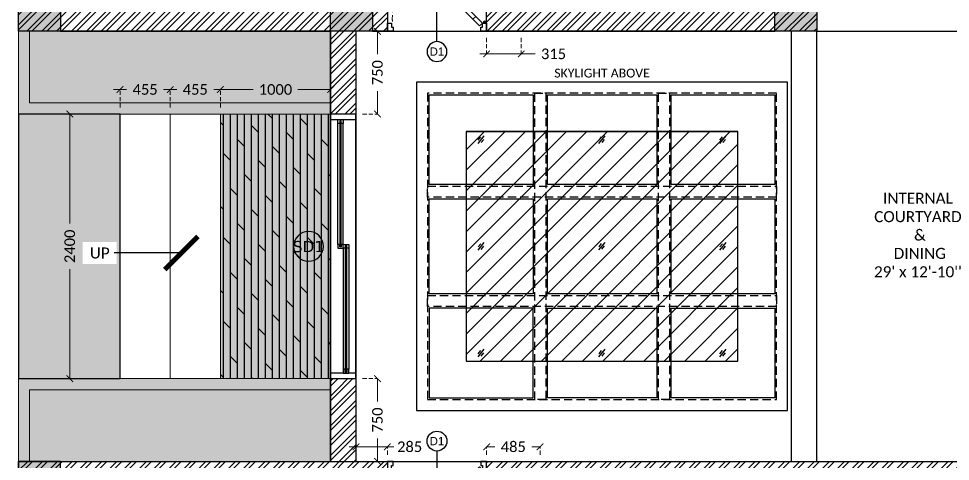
# Model space of a CAD drawing. Header units: millimetres. Extents: x -15000 to 115650, y -17045 to 28620.
# Drawn here: x 87100 to 95552, y 4745 to 8760 of the extents above; entities that cross this region are included whole.
import ezdxf
from ezdxf.enums import TextEntityAlignment as Align

# ---------------------------------------------------------------- set-up
doc = ezdxf.new("R2010")
doc.units = ezdxf.units.MM
doc.header["$LTSCALE"] = 150
doc.linetypes.add('3BHK-W(SB)$0$HIDDEN', pattern=[0.375, 0.25, -0.125])
doc.linetypes.add('DASHED', pattern=[0.75, 0.5, -0.25])
for name, color, linetype in [('ad-Arrow', 32, 'Continuous'), ('ad-Column', 3, 'Continuous'), ('ad-Column Hatch', 125, 'Continuous'), ('ad-Comments', 2, 'Continuous'), ('ad-Door', 11, 'Continuous'), ('ad-Elevation 10', 8, 'Continuous'), ('ad-Furniture', 8, 'Continuous'), ('ad-Text main', 7, 'Continuous'), ('ad-Text Main_Door&window Label', 7, 'Continuous'), ('ad-Wall', 240, 'Continuous'), ('ad-Wall hatch', 8, 'Continuous'), ('BEAMS', 2, 'Continuous'), ('hatch', 8, 'Continuous')]:
    doc.layers.add(name, color=color, linetype=linetype)
doc.layers.add('ad-Dimension', color=5, linetype='Continuous', lineweight=0, true_color=0x0000ff)
doc.layers.add('ad-Glass Sectionline', color=140, linetype='Continuous', true_color=0x00bfff)
doc.layers.add('ad-Verandah', color=7, linetype='Continuous', true_color=0xa57c52)
doc.layers.get('ad-Furniture').off()
doc.styles.add('6 U T S R N_Corridor-Basement$0$Standard', font='arial.ttf')
doc.styles.add('6 U T S R N_Typical Floor Plan$0$3BHK-E(NB)$0$grid_text', font='verdana.ttf', dxfattribs={"width": 0.9})
doc.styles.add('New Text Style', font='arial.ttf', dxfattribs={"height": 100})
doc.styles.get("Standard").update_dxf_attribs({"font": 'calibril.ttf'})
doc.dimstyles.new('A-100-DIM-INT (MM-FT)', dxfattribs={"dimscale": 50, "dimtxt": 2.4, "dimasz": 1, "dimexe": 5, "dimexo": 100, "dimgap": 1, "dimtad": 0, "dimdec": 0, "dimdsep": 46, "dimtxsty": 'Standard', "dimblk": 'ARCHTICK', "dimcen": 0.025, "dimse1": 1, "dimse2": 1, "dimclrd": 256, "dimclre": 256, "dimclrt": 256, "dimazin": 2, "dimtfac": 1, "dimtdec": 0, "dimtix": 1, "dimtmove": 2, "dimatfit": 3, "dimldrblk": 'ARCHTICK', "dimfxl": 1, "dimtolj": 1, "dimtzin": 0, "dimarcsym": 0})
doc.dimstyles.new('A-75-DIM-INT (Framing)', dxfattribs={"dimscale": 100, "dimtxt": 0.8, "dimasz": 0.5, "dimexe": 0, "dimexo": 0.5, "dimgap": 0.5, "dimtad": 0, "dimdec": 0, "dimdsep": 46, "dimtxsty": 'Standard', "dimblk": 'ARCHTICK', "dimcen": 0.025, "dimclrd": 256, "dimclre": 256, "dimclrt": 256, "dimazin": 2, "dimtfac": 1, "dimtdec": 0, "dimtmove": 1, "dimatfit": 0, "dimldrblk": 'ARCHTICK', "dimfxl": 1, "dimtfill": 1, "dimtolj": 1, "dimtzin": 0, "dimarcsym": 0})

# ---------------------------------------------------------------- blocks, each defined once
blk = doc.blocks.new('_ArchTick')
at = {"color": 0, "linetype": 'ByBlock', "const_width": 0.15}
blk.add_lwpolyline([(-0.5, -0.5), (0.5, 0.5)], dxfattribs=at)
blk = doc.blocks.new('*D20')
at = {"layer": 'ad-Dimension', "linetype": '3BHK-W(SB)$0$HIDDEN', "lineweight": -2}
for p, q in [((3120, -4975), (3255.1, -4975)), ((3120, -5725), (3255.1, -5725))]:
    blk.add_line(p, q, dxfattribs=at)
at = {"layer": 'ad-Dimension', "lineweight": -2}
for p, q in [((3255.1, -4975), (3255.1, -5181.9)), ((3255.1, -5725), (3255.1, -5518.1))]:
    blk.add_line(p, q, dxfattribs=at)
at = {"layer": 'Defpoints', "color": 0}
for p in [(3060, -4975), (3060, -5725), (3255.1, -5725)]:
    blk.add_point(p, dxfattribs=at)
at = {"layer": 'ad-Dimension', "lineweight": -2, "xscale": 60, "yscale": 60, "zscale": 60}
for p, rotation in [((3255.1, -4975), 90), ((3255.1, -5725), 270)]:
    blk.add_blockref('_ArchTick', p, dxfattribs=dict(at, rotation=rotation))
at = {"layer": 'ad-Dimension', "insert": (3255.1, -5350), "char_height": 96, "attachment_point": 5, "rotation": 90, "bg_fill": 3, "box_fill_scale": 1.1, "bg_fill_color": 257, "bg_fill_transparency": 0}
blk.add_mtext('\\A1;750', dxfattribs=at)
blk = doc.blocks.new('*D21')
at = {"layer": 'ad-Dimension', "linetype": '3BHK-W(SB)$0$HIDDEN', "lineweight": -2}
for p, q in [((3120, -8125), (3255.1, -8125)), ((3120, -8875), (3255.1, -8875))]:
    blk.add_line(p, q, dxfattribs=at)
at = {"layer": 'ad-Dimension', "lineweight": -2}
for p, q in [((3255.1, -8125), (3255.1, -8331.9)), ((3255.1, -8875), (3255.1, -8668.1))]:
    blk.add_line(p, q, dxfattribs=at)
at = {"layer": 'Defpoints', "color": 0}
for p in [(3060, -8125), (3060, -8875), (3255.1, -8875)]:
    blk.add_point(p, dxfattribs=at)
at = {"layer": 'ad-Dimension', "lineweight": -2, "xscale": 60, "yscale": 60, "zscale": 60}
for p, rotation in [((3255.1, -8125), 90), ((3255.1, -8875), 270)]:
    blk.add_blockref('_ArchTick', p, dxfattribs=dict(at, rotation=rotation))
at = {"layer": 'ad-Dimension', "insert": (3255.1, -8500), "char_height": 96, "attachment_point": 5, "rotation": 90, "bg_fill": 3, "box_fill_scale": 1.1, "bg_fill_color": 257, "bg_fill_transparency": 0}
blk.add_mtext('\\A1;750', dxfattribs=at)
blk = doc.blocks.new('*D50')
at = {"layer": 'ad-Dimension', "linetype": '3BHK-W(SB)$0$HIDDEN', "lineweight": -2}
for p, q in [((4245, -8815), (4245, -8743.1)), ((4730, -8815), (4730, -8743.1))]:
    blk.add_line(p, q, dxfattribs=at)
at = {"layer": 'ad-Dimension', "lineweight": -2}
for p, q in [((4245, -8743.1), (4319.5, -8743.1)), ((4730, -8743.1), (4655.5, -8743.1))]:
    blk.add_line(p, q, dxfattribs=at)
at = {"layer": 'Defpoints', "color": 0}
for p in [(4730, -8743.1), (4245, -8875), (4730, -8875)]:
    blk.add_point(p, dxfattribs=at)
at = {"layer": 'ad-Dimension', "lineweight": -2, "xscale": 60, "yscale": 60, "zscale": 60, "rotation": 180}
blk.add_blockref('_ArchTick', (4245, -8743.1), dxfattribs=at)
at = {"layer": 'ad-Dimension', "lineweight": -2, "xscale": 60, "yscale": 60, "zscale": 60}
blk.add_blockref('_ArchTick', (4730, -8743.1), dxfattribs=at)
at = {"layer": 'ad-Dimension', "insert": (4487.5, -8743.1), "char_height": 96, "attachment_point": 5, "bg_fill": 3, "box_fill_scale": 1.1, "bg_fill_color": 257, "bg_fill_transparency": 0}
blk.add_mtext('\\A1;485', dxfattribs=at)
blk = doc.blocks.new('*D54')
at = {"layer": 'ad-Dimension', "lineweight": -2}
for p, q in [((3060, -8743.1), (3000, -8743.1)), ((3060, -8743.1), (3345, -8743.1)), ((3345, -8743.1), (3405, -8743.1))]:
    blk.add_line(p, q, dxfattribs=at)
at = {"layer": 'ad-Dimension', "linetype": '3BHK-W(SB)$0$HIDDEN', "lineweight": -2}
for p, q in [((3060, -8815), (3060, -8743.1)), ((3345, -8815), (3345, -8743.1))]:
    blk.add_line(p, q, dxfattribs=at)
at = {"layer": 'Defpoints', "color": 0}
for p in [(3345, -8743.1), (3060, -8875), (3345, -8875)]:
    blk.add_point(p, dxfattribs=at)
at = {"layer": 'ad-Dimension', "lineweight": -2, "xscale": 60, "yscale": 60, "zscale": 60}
blk.add_blockref('_ArchTick', (3060, -8743.1), dxfattribs=at)
at = {"layer": 'ad-Dimension', "lineweight": -2, "xscale": 60, "yscale": 60, "zscale": 60, "rotation": 180}
blk.add_blockref('_ArchTick', (3345, -8743.1), dxfattribs=at)
at = {"layer": 'ad-Dimension', "insert": (3547.1, -8743.1), "char_height": 96, "attachment_point": 5, "bg_fill": 3, "box_fill_scale": 1.1, "bg_fill_color": 257, "bg_fill_transparency": 0}
blk.add_mtext('\\A1;285', dxfattribs=at)
blk = doc.blocks.new('*D73')
at = {"layer": 'ad-Dimension', "linetype": '3BHK-W(SB)$0$HIDDEN', "lineweight": -2}
for p, q in [((1830, -5665), (1830, -5502.7)), ((2830, -5665), (2830, -5502.7))]:
    blk.add_line(p, q, dxfattribs=at)
at = {"layer": 'ad-Dimension', "lineweight": -2}
for p, q in [((1830, -5502.7), (2126.6, -5502.7)), ((2830, -5502.7), (2533.4, -5502.7))]:
    blk.add_line(p, q, dxfattribs=at)
at = {"layer": 'Defpoints', "color": 0}
for p in [(2830, -5502.7), (1830, -5725), (2830, -5725)]:
    blk.add_point(p, dxfattribs=at)
at = {"layer": 'ad-Dimension', "lineweight": -2, "xscale": 60, "yscale": 60, "zscale": 60, "rotation": 180}
blk.add_blockref('_ArchTick', (1830, -5502.7), dxfattribs=at)
at = {"layer": 'ad-Dimension', "lineweight": -2, "xscale": 60, "yscale": 60, "zscale": 60}
blk.add_blockref('_ArchTick', (2830, -5502.7), dxfattribs=at)
at = {"layer": 'ad-Dimension', "insert": (2330, -5502.7), "char_height": 96, "attachment_point": 5, "bg_fill": 3, "box_fill_scale": 1.1, "bg_fill_color": 257, "bg_fill_transparency": 0}
blk.add_mtext('\\A1;1000', dxfattribs=at)
blk = doc.blocks.new('*D74')
at = {"layer": 'ad-Dimension', "lineweight": -2}
for p, q in [((1375, -5502.7), (1315, -5502.7)), ((1375, -5502.7), (1434.5, -5502.7)), ((1830, -5502.7), (1770.5, -5502.7)), ((1830, -5502.7), (1890, -5502.7))]:
    blk.add_line(p, q, dxfattribs=at)
at = {"layer": 'ad-Dimension', "linetype": '3BHK-W(SB)$0$HIDDEN', "lineweight": -2}
for p, q in [((1375, -5665), (1375, -5502.7)), ((1830, -5665), (1830, -5502.7))]:
    blk.add_line(p, q, dxfattribs=at)
at = {"layer": 'Defpoints', "color": 0}
for p in [(1830, -5502.7), (1375, -5725), (1830, -5725)]:
    blk.add_point(p, dxfattribs=at)
at = {"layer": 'ad-Dimension', "lineweight": -2, "xscale": 60, "yscale": 60, "zscale": 60}
blk.add_blockref('_ArchTick', (1375, -5502.7), dxfattribs=at)
at = {"layer": 'ad-Dimension', "lineweight": -2, "xscale": 60, "yscale": 60, "zscale": 60, "rotation": 180}
blk.add_blockref('_ArchTick', (1830, -5502.7), dxfattribs=at)
at = {"layer": 'ad-Dimension', "insert": (1602.5, -5502.7), "char_height": 96, "attachment_point": 5, "bg_fill": 3, "box_fill_scale": 1.1, "bg_fill_color": 257, "bg_fill_transparency": 0}
blk.add_mtext('\\A1;455', dxfattribs=at)
blk = doc.blocks.new('*D75')
at = {"layer": 'ad-Dimension', "lineweight": -2}
for p, q in [((920, -5502.7), (860, -5502.7)), ((920, -5502.7), (979.5, -5502.7)), ((1375, -5502.7), (1315.5, -5502.7)), ((1375, -5502.7), (1435, -5502.7))]:
    blk.add_line(p, q, dxfattribs=at)
at = {"layer": 'ad-Dimension', "linetype": '3BHK-W(SB)$0$HIDDEN', "lineweight": -2}
for p, q in [((920, -5665), (920, -5502.7)), ((1375, -5665), (1375, -5502.7))]:
    blk.add_line(p, q, dxfattribs=at)
at = {"layer": 'Defpoints', "color": 0}
for p in [(1375, -5502.7), (920, -5725), (1375, -5725)]:
    blk.add_point(p, dxfattribs=at)
at = {"layer": 'ad-Dimension', "lineweight": -2, "xscale": 60, "yscale": 60, "zscale": 60}
blk.add_blockref('_ArchTick', (920, -5502.7), dxfattribs=at)
at = {"layer": 'ad-Dimension', "lineweight": -2, "xscale": 60, "yscale": 60, "zscale": 60, "rotation": 180}
blk.add_blockref('_ArchTick', (1375, -5502.7), dxfattribs=at)
at = {"layer": 'ad-Dimension', "insert": (1147.5, -5502.7), "char_height": 96, "attachment_point": 5, "bg_fill": 3, "box_fill_scale": 1.1, "bg_fill_color": 257, "bg_fill_transparency": 0}
blk.add_mtext('\\A1;455', dxfattribs=at)
blk = doc.blocks.new('*D76')
at = {"layer": 'ad-Dimension', "linetype": '3BHK-W(SB)$0$HIDDEN', "lineweight": -2}
for p, q in [((860, -5725), (464.1, -5725)), ((860, -8125), (464.1, -8125))]:
    blk.add_line(p, q, dxfattribs=at)
at = {"layer": 'ad-Dimension', "lineweight": -2}
for p, q in [((464.1, -5725), (464.1, -6719.3)), ((464.1, -8125), (464.1, -7130.7))]:
    blk.add_line(p, q, dxfattribs=at)
at = {"layer": 'Defpoints', "color": 0}
for p in [(920, -5725), (464.1, -8125), (920, -8125)]:
    blk.add_point(p, dxfattribs=at)
at = {"layer": 'ad-Dimension', "lineweight": -2, "xscale": 60, "yscale": 60, "zscale": 60}
for p, rotation in [((464.1, -5725), 90), ((464.1, -8125), 270)]:
    blk.add_blockref('_ArchTick', p, dxfattribs=dict(at, rotation=rotation))
at = {"layer": 'ad-Dimension', "insert": (464.1, -6925), "char_height": 96, "attachment_point": 5, "rotation": 90, "bg_fill": 3, "box_fill_scale": 1.1, "bg_fill_color": 257, "bg_fill_transparency": 0}
blk.add_mtext('\\A1;2400', dxfattribs=at)
blk = doc.blocks.new('*D80')
at = {"layer": 'ad-Dimension', "linetype": '3BHK-W(SB)$0$HIDDEN', "lineweight": -2}
for p, q in [((4245, -5035), (4245, -5179.9)), ((4560, -5035), (4560, -5179.9))]:
    blk.add_line(p, q, dxfattribs=at)
at = {"layer": 'ad-Dimension', "lineweight": -2}
for p, q in [((4245, -5179.9), (4185, -5179.9)), ((4245, -5179.9), (4560, -5179.9)), ((4560, -5179.9), (4686.6, -5179.9)), ((4560, -5179.9), (4620, -5179.9))]:
    blk.add_line(p, q, dxfattribs=at)
at = {"layer": 'Defpoints', "color": 0}
for p in [(4245, -4975), (4560, -4975), (4560, -5179.9)]:
    blk.add_point(p, dxfattribs=at)
at = {"layer": 'ad-Dimension', "lineweight": -2, "xscale": 60, "yscale": 60, "zscale": 60}
blk.add_blockref('_ArchTick', (4245, -5179.9), dxfattribs=at)
at = {"layer": 'ad-Dimension', "lineweight": -2, "xscale": 60, "yscale": 60, "zscale": 60, "rotation": 180}
blk.add_blockref('_ArchTick', (4560, -5179.9), dxfattribs=at)
at = {"layer": 'ad-Dimension', "insert": (4852.4, -5179.9), "char_height": 96, "attachment_point": 5, "bg_fill": 3, "box_fill_scale": 1.1, "bg_fill_color": 257, "bg_fill_transparency": 0}
blk.add_mtext('\\A1;315', dxfattribs=at)
blk = doc.blocks.new('zw$6251')
at = {"layer": 'hatch', "ltscale": 25}
h = blk.add_hatch(dxfattribs=at)
h.set_pattern_fill('ANSI31', color=256, scale=1050)
h.set_pattern_definition([(45, (-2995590.57, -63299.22), (-92.807765, 92.807765), [])])
h.paths.add_polyline_path([(4060, -7965.3), (6525, -7965.3), (6525, -5885.3), (4060, -5885.3)])
at = {"layer": 'ad-Comments'}
blk.add_lwpolyline([(4060, -7965.3), (6525, -7965.3), (6525, -5885.3), (4060, -5885.3)], close=True, dxfattribs=at)
at = {"layer": 'BEAMS', "ltscale": 25}
for p, q in [((2830, -4745.3), (380.3, -4745.3)), ((6859.7, -4745.3), (3210.3, -4745.3)), ((7240, -4745), (11889.9, -4745)), ((2830, -4975.3), (380.3, -4975.3)), ((2830, -4975.3), (2830, -8875)), ((3060, -4975.3), (3060, -8875)), ((6859.7, -4975.3), (3210.3, -4975.3)), ((7010, -8875), (7010, -4975.3)), ((7240, -4975), (11889.9, -4975)), ((7240, -8875), (7240, -4975.3)), ((380.3, -8875), (4729.7, -8875)), ((5110, -8875), (8309.9, -8875)), ((380.3, -9105), (4729.7, -9105)), ((5110, -9105), (8309.9, -9105))]:
    blk.add_line(p, q, dxfattribs=at)
blk = doc.blocks.new('zw$3E22')
at = {"transparency": 33554559}
h = blk.add_hatch(color=43, dxfattribs=at)
h.dxf.hatch_style = 1
h.paths.add_polyline_path([(-2830, -750), (0, -750), (0, -650), (-2730, -650), (-2730, 0), (-2830, 0)])
at = {"layer": 'ad-Wall hatch', "transparency": 33554483}
h = blk.add_hatch(color=74, dxfattribs=at)
h.dxf.hatch_style = 1
h.paths.add_polyline_path([(-2730, 0), (0, 0), (0, -650), (-2730, -650)])
at = {"layer": 'ad-Verandah', "lineweight": 9}
for points in [[(-2830, -750), (0, -750), (0, -650), (-2730, -650), (-2730, 0), (-2830, 0)], [(-2730, 0), (0, 0), (0, -650), (-2730, -650)]]:
    blk.add_lwpolyline(points, close=True, dxfattribs=at)
blk = doc.blocks.new('zw$EEF9')
at = {"layer": 'ad-Glass Sectionline'}
for points in [[(-28.2, -34.6), (28.2, 34.6)], [(-26.8, -5.8), (-3.4, 23.4)], [(-0.3, -27.4), (23.6, 1.4)]]:
    blk.add_lwpolyline(points, dxfattribs=at)
blk = doc.blocks.new('$ZCDB_AUDIT_GENERATED_1E8537')
at = {"layer": 'ad-Elevation 10'}
blk.add_lwpolyline([(0, -2980), (3365, -2980), (3365, 0), (0, 0)], close=True, dxfattribs=at)
at = {"layer": 'ad-Elevation 10', "linetype": 'DASHED'}
for points in [[(100, -2880), (3265, -2880), (3265, -100), (100, -100)], [(1071.7, -100), (1171.7, -100), (1171.7, -2880), (1071.7, -2880)], [(2193.3, -100), (2293.3, -100), (2293.3, -2880), (2193.3, -2880)], [(100, -943.3), (3265, -943.3), (3265, -1043.3), (100, -1043.3)], [(100, -1936.7), (3265, -1936.7), (3265, -2036.7), (100, -2036.7)]]:
    blk.add_lwpolyline(points, close=True, dxfattribs=at)
at = {"layer": 'ad-Glass Sectionline', "transparency": 33554585}
for points in [[(115, -115), (1056.7, -115), (1056.7, -928.3), (115, -928.3)], [(1186.7, -115), (2178.3, -115), (2178.3, -928.3), (1186.7, -928.3)], [(2308.3, -115), (3250, -115), (3250, -928.3), (2308.3, -928.3)], [(115, -1058.3), (1056.7, -1058.3), (1056.7, -1921.7), (115, -1921.7)], [(1186.7, -1058.3), (2178.3, -1058.3), (2178.3, -1921.7), (1186.7, -1921.7)], [(2308.3, -1058.3), (3250, -1058.3), (3250, -1921.7), (2308.3, -1921.7)], [(1056.7, -2051.7), (115, -2051.7), (115, -2865), (1056.7, -2865)], [(1186.7, -2051.7), (2178.3, -2051.7), (2178.3, -2865), (1186.7, -2865)], [(2308.3, -2051.7), (3250, -2051.7), (3250, -2865), (2308.3, -2865)]]:
    blk.add_lwpolyline(points, close=True, dxfattribs=at)
for p in [(585.8, -521.7), (1682.5, -521.7), (2779.2, -521.7), (585.8, -1490), (1682.4, -1488.3), (2779.2, -1490), (585.8, -2458.3), (1682.5, -2458.3), (2779.2, -2458.3)]:
    blk.add_blockref('zw$EEF9', p)
blk = doc.blocks.new('$ZCDB_AUDIT_GENERATED_1E8529')
at = {"true_color": 0x7f5f3f, "transparency": 33554610}
h = blk.add_hatch(dxfattribs=at)
h.set_pattern_fill('DOTS', color=37, scale=20, angle=360)
h.set_pattern_definition([(360, (-800139.518, 271344.397), (15.875, 31.75), [0, -31.75])])
h.paths.add_polyline_path([(450, -2530), (2915, -2530), (2915, -450), (450, -450)])
at = {"layer": 'ad-Elevation 10'}
blk.add_lwpolyline([(450, -2530), (2915, -2530), (2915, -450), (450, -450)], close=True, dxfattribs=at)
blk.add_blockref('$ZCDB_AUDIT_GENERATED_1E8537', (0, 0))
at = {"layer": 'ad-Text main', "insert": (1682.5, 80.9), "char_height": 80, "width": 1164.819, "attachment_point": 5}
blk.add_mtext('SKYLIGHT ABOVE', dxfattribs=at)
blk = doc.blocks.new('Furn')
at = {"layer": 'ad-Furniture', "rotation": 359.9999999999996}
blk.add_blockref('$ZCDB_AUDIT_GENERATED_1E8529', (-8510, -5435), dxfattribs=at)
blk = doc.blocks.new('*U161')
for p, q in [((-8, -111), (-42, -111)), ((-25, -128), (-25, -94)), ((-811, -761), (-796, -776)), ((-746, -826), (-761, -811))]:
    blk.add_line(p, q)
for points in [[(-1150, -100), (-1150, -50), (-1129, -50), (-1129, -36), (-1129, 0), (-1200, 0), (-1200, -100)], [(-50, -100), (0, -100), (0, 0), (-71, 0), (-71, -36), (-71, -50), (-50, -50)], [(-50, -100), (-131, -181), (-166, -145), (-85, -65)], [(-131, -181), (-747, -797), (-782, -762), (-166, -145)], [(-828, -878), (-747, -797), (-782, -762), (-863, -842)]]:
    blk.add_lwpolyline(points, close=True)
for points in [[(-808, -787), (-836, -760), (-773, -697), (-765, -705), (-822, -774)], [(-773, -823), (-745, -850), (-683, -788), (-690, -780), (-759, -837)]]:
    blk.add_lwpolyline(points)
blk.add_circle((-25, -111), 11.1)
at = {"color": 8, "linetype": 'DASHED', "lineweight": 0}
blk.add_arc((-93, -153), 1047, 178.1881, 271.8119, dxfattribs=at)
at = {"layer": 'ad-Text Main_Door&window Label'}
blk.add_line((-600, 125), (-600, -230), dxfattribs=at)
blk.add_circle((-600, 245), 120, dxfattribs=at)
at = {"layer": 'ad-Text Main_Door&window Label', "style": 'New Text Style'}
blk.add_attdef('D1', text='', height=100, dxfattribs=at).set_placement((-600, 245), align=Align.MIDDLE_CENTER)
blk = doc.blocks.new('$ZCDB_AUDIT_GENERATED_C77D')
blk.add_wipeout([(0, 230), (2400, 230), (2400, 0), (0, 0)]).dxf.layer = 'ad-Elevation 10'
at = {"layer": 'ad-Elevation 10'}
for points in [[(2400, 230), (0, 230)], [(2400, 0), (0, 0)]]:
    blk.add_lwpolyline(points, dxfattribs=at)
for points in [[(50, 0), (50, 230), (0, 230), (0, 0)], [(2350, 0), (2400, 0), (2400, 230), (2350, 230)], [(85, 83), (85, 65), (50, 65), (50, 115), (85, 115), (85, 97), (63, 97), (63, 83)], [(1217.5, 133), (1217.5, 115), (1182.5, 115), (1182.5, 165), (1217.5, 165), (1217.5, 147), (1195.5, 147), (1195.5, 133)], [(1182.5, 83), (1182.5, 65), (1217.5, 65), (1217.5, 115), (1182.5, 115), (1182.5, 97), (1204.5, 97), (1204.5, 83)], [(2315, 133), (2315, 115), (2350, 115), (2350, 165), (2315, 165), (2315, 147), (2337, 147), (2337, 133)]]:
    blk.add_lwpolyline(points, close=True, dxfattribs=at)
at = {"layer": 'ad-Glass Sectionline'}
for points in [[(1200, 95), (65, 95), (65, 85), (1200, 85)], [(1200, 145), (2335, 145), (2335, 135), (1200, 135)]]:
    blk.add_lwpolyline(points, close=True, dxfattribs=at)
for points in [[(1182.5, 115), (85, 115)], [(1217.5, 165), (2315, 165)], [(1217.5, 115), (2315, 115)], [(1182.5, 65), (85, 65)]]:
    blk.add_lwpolyline(points, dxfattribs=at)
blk = doc.blocks.new('*U151')
blk.add_blockref('$ZCDB_AUDIT_GENERATED_C77D', (0, 0))
blk = doc.blocks.new('walls')
at = {"layer": 'ad-Wall hatch', "transparency": 33554610}
h = blk.add_hatch(dxfattribs=at)
h.set_pattern_fill('ANSI32', color=256, scale=10)
h.set_pattern_definition([(45, (-1040635.14, 674820.02), (-67.351921, 67.351921), []), (45, (-1040590.24, 674820.02), (-67.351921, 67.351921), [])])
h.paths.add_polyline_path([(12120, 13620), (12120, 10220), (11890, 10220), (11890, 13390), (7240, 13390), (7240, 8645), (4245, 8645), (4245, 8875), (4330, 8875), (4330, 9475), (4560, 9475), (4560, 8875), (7010, 8875), (7010, 10385), (6360, 10385), (6360, 10615), (7010, 10615), (7010, 13390), (4560, 13390), (4560, 10615), (5560, 10615), (5560, 10385), (4330, 10385), (4330, 13390), (230, 13390), (230, 8875), (3345, 8875), (3345, 8645), (3060, 8645), (3060, 4745), (3345, 4745), (3345, 4515), (230, 4515), (230, 230), (4880, 230), (4880, 3075), (6060, 3075), (6060, 2845), (5110, 2845), (5110, 230), (8310, 230), (8310, 2845), (6860, 2845), (6860, 3075), (8310, 3075), (8310, 4515), (5110, 4515), (5110, 3915), (4880, 3915), (4880, 4515), (4245, 4515), (4245, 4745), (8540, 4745), (8540, 230), (9240, 230), (9240, 0), (0, 0), (0, 4745), (2830, 4745), (2830, 8645), (0, 8645), (0, 13620)])
at = {"layer": 'ad-Door', "ltscale": 5}
ref = blk.add_blockref('*U161', (4245, 8645), dxfattribs=dict(at, xscale=-0.7499999997027537, yscale=0.7499999997027537, zscale=0.7499999997027537, rotation=179.9999999999998))
ref.add_attrib('D1', 'D1', dxfattribs={"layer": 'ad-Text Main_Door&window Label', "height": 75, "rotation": 360, "style": 'New Text Style'}).set_placement((3794.8, 8461.3), align=Align.MIDDLE_CENTER)
at = {"layer": 'ad-Door', "ltscale": 5, "xscale": 0.7499999997027537, "yscale": 0.7499999997027537, "zscale": 0.7499999997027537}
blk.add_blockref('*U161', (4245, 4745), dxfattribs=at).add_auto_attribs({'D1': 'D1'})
at = {"rotation": 270}
blk.add_blockref('*U151', (2830, 7895), dxfattribs=at)
at = {"layer": 'ad-Wall'}
for points in [[(7240, 13390), (7240, 8645), (4245, 8645), (4245, 8875)], [(3345, 8875), (3345, 8645), (3060, 8645), (3060, 4745), (3345, 4745), (3345, 4515)], [(4245, 4515), (4245, 4745), (8540, 4745)], [(9240, 0), (0, 0), (0, 4745), (2830, 4745), (2830, 8645), (0, 8645), (0, 13620), (12120, 13620)]]:
    blk.add_lwpolyline(points, dxfattribs=at)
blk = doc.blocks.new('6 U T S R N_Typical Floor Plan$0$ad_Window Tag')
blk.add_circle((0, 0), 150)
at = {"style": '6 U T S R N_Typical Floor Plan$0$3BHK-E(NB)$0$grid_text', "width": 0.9}
blk.add_attdef('D1', text='', height=125, dxfattribs=at).set_placement((0, 0), align=Align.MIDDLE_CENTER)
blk = doc.blocks.new('Text')
at = {"layer": 'ad-Text Main_Door&window Label'}
ref = blk.add_blockref('6 U T S R N_Typical Floor Plan$0$ad_Window Tag', (2630, 6695), dxfattribs=dict(at, xscale=-0.9, yscale=0.9, zscale=0.9))
ref.add_attrib('D1', 'SD1', dxfattribs={"height": 101.25, "rotation": 1800, "style": '6 U T S R N_Typical Floor Plan$0$3BHK-E(NB)$0$grid_text'}).set_placement((2629, 6692.9), align=Align.MIDDLE_CENTER)
at = {"layer": 'ad-Text main', "insert": (8158.2, 6797.1), "char_height": 100, "width": 968.486, "attachment_point": 5, "bg_fill": 2}
blk.add_mtext("INTERNAL ^JCOURTYARD^J &^J DINING\\P29' x 12'-10''", dxfattribs=at)
blk = doc.blocks.new('zw$6AA0')
at = {"layer": 'ad-Column Hatch', "transparency": 33554687}
h = blk.add_hatch(color=256, dxfattribs=at)
h.dxf.hatch_style = 1
h.paths.add_polyline_path([(0, -230), (380, -230), (380, 0), (0, 0)])
at = {"layer": 'ad-Column'}
blk.add_lwpolyline([(0, -230), (380, -230), (380, 0), (0, 0)], close=True, dxfattribs=at)
blk = doc.blocks.new('1625E_Columns P30')
at = {"layer": 'ad-Column', "xscale": -1}
for p, rotation in [((0, 8645), 179.9999999999998), ((3210, 8875), 359.9999999999997), ((7240, 8875), 359.9999999999997)]:
    blk.add_blockref('zw$6AA0', p, dxfattribs=dict(at, rotation=rotation))
at = {"layer": 'ad-Column', "rotation": 359.9999999999993}
blk.add_blockref('zw$6AA0', (0, 4745), dxfattribs=at)
blk = doc.blocks.new('dim')
at = {"layer": 'ad-Dimension'}
for base, p1, p2, picture, middle in [((3255.1, -5725), (3060, -4975), (3060, -5725), '*D20', (3255.1, -5350)), ((3255.1, -8875), (3060, -8125), (3060, -8875), '*D21', (3255.1, -8500))]:
    dim = blk.add_linear_dim(base=base, p1=p1, p2=p2, angle=90, dimstyle='A-75-DIM-INT (Framing)', override={"dimscale": 120, "dimblk": 'ArchTick', "dimfxl": 10, "dimtfill": 1, "dimtfillclr": 0}, dxfattribs=at)
    dim.commit()
    dim.dimension.update_dxf_attribs({"geometry": picture, "text_midpoint": middle})
dim = blk.add_linear_dim(base=(4560, -5179.9), p1=(4245, -4975), p2=(4560, -4975), dimstyle='A-75-DIM-INT (Framing)', override={"dimscale": 120, "dimblk": 'ArchTick', "dimfxl": 10, "dimtfill": 1, "dimtfillclr": 0}, dxfattribs=at)
dim.commit()
dim.dimension.update_dxf_attribs({"geometry": '*D80', "text_midpoint": (4852.4, -5179.9), "dimtype": 128})
for base, p1, p2, picture, middle in [((2830, -5502.7), (1830, -5725), (2830, -5725), '*D73', (2330, -5502.7)), ((4730, -8743.1), (4245, -8875), (4730, -8875), '*D50', (4487.5, -8743.1))]:
    dim = blk.add_linear_dim(base=base, p1=p1, p2=p2, dimstyle='A-75-DIM-INT (Framing)', override={"dimscale": 120, "dimblk": 'ArchTick', "dimfxl": 10, "dimtfill": 1, "dimtfillclr": 0}, dxfattribs=at)
    dim.commit()
    dim.dimension.update_dxf_attribs({"geometry": picture, "text_midpoint": middle})
for base, p1, p2, picture, middle in [((1830, -5502.7), (1375, -5725), (1830, -5725), '*D74', (1602.5, -5502.7)), ((3345, -8743.1), (3060, -8875), (3345, -8875), '*D54', (3547.1, -8743.1))]:
    dim = blk.add_linear_dim(base=base, p1=p1, p2=p2, dimstyle='A-75-DIM-INT (Framing)', override={"dimscale": 120, "dimblk": 'ArchTick', "dimfxl": 10, "dimtfill": 1, "dimtfillclr": 0}, dxfattribs=at)
    dim.commit()
    dim.dimension.update_dxf_attribs({"geometry": picture, "text_midpoint": middle, "dimtype": 128})
dim = blk.add_linear_dim(base=(1375, -5502.7), p1=(920, -5725), p2=(1375, -5725), dimstyle='A-75-DIM-INT (Framing)', override={"dimscale": 120, "dimblk": 'ArchTick', "dimfxl": 10, "dimtfill": 1, "dimtfillclr": 0}, dxfattribs=at)
dim.commit()
dim.dimension.update_dxf_attribs({"geometry": '*D75', "text_midpoint": (1147.5, -5502.7), "dimtype": 128})
dim = blk.add_linear_dim(base=(464.1, -8125), p1=(920, -5725), p2=(920, -8125), angle=90, dimstyle='A-75-DIM-INT (Framing)', override={"dimscale": 120, "dimblk": 'ArchTick', "dimfxl": 10, "dimtfill": 1, "dimtfillclr": 0}, dxfattribs=at)
dim.commit()
dim.dimension.update_dxf_attribs({"geometry": '*D76', "text_midpoint": (464.1, -6925)})
blk = doc.blocks.new('ldscpe')
at = {"transparency": 33554559}
h = blk.add_hatch(color=256, dxfattribs=at)
h.dxf.hatch_style = 1
h.set_gradient(color1=(153, 204, 0), color2=(63, 127, 0), name='INVSPHERICAL')
h.paths.add_polyline_path([(920, -5725), (0, -5725), (0, -8125), (920, -8125)])
h = blk.add_hatch(dxfattribs=at)
h.set_pattern_fill('GRASS', color=74)
h.set_pattern_definition([(90, (-4e-12, -8275), (-17.96051, 17.96051), [4.7625, -31.15852]), (45, (-4e-12, -8275), (-17.96051, 17.96051), [4.7625, -20.6375]), (135, (-4e-12, -8275), (-17.96051, -17.96051), [4.7625, -20.6375])])
h.paths.add_polyline_path([(920, -5725), (0, -5725), (0, -8125), (920, -8125)])
at = {"layer": 'ad-Verandah', "transparency": 33554559}
h = blk.add_hatch(color=256, dxfattribs=at)
h.dxf.hatch_style = 1
h.paths.add_polyline_path([(2830, -5725), (1830, -5725), (1830, -8125), (2830, -8125)])
at = {"layer": 'ad-Verandah', "transparency": 33554687}
h = blk.add_hatch(dxfattribs=at)
h.set_pattern_fill('DOLMIT', color=256, scale=10, angle=270)
h.set_pattern_definition([(270, (1900, -8275), (63.5, -1e-14), []), (315, (1900, -8275), (127, 127), [89.803, -179.605])])
h.paths.add_polyline_path([(1830, -8125), (2830, -8125), (2830, -5725), (1830, -5725)])
at = {"layer": 'ad-Elevation 10'}
blk.add_lwpolyline([(920, -5725), (0, -5725), (0, -8125), (920, -8125)], close=True, dxfattribs=at)
at = {"layer": 'ad-Verandah', "lineweight": 9}
for points in [[(1375, -8125), (920, -8125), (920, -5725), (1375, -5725)], [(1830, -8125), (1375, -8125), (1375, -5725), (1830, -5725)], [(2830, -5725), (1830, -5725), (1830, -8125), (2830, -8125)]]:
    blk.add_lwpolyline(points, close=True, dxfattribs=at)
blk.add_blockref('zw$3E22', (2830, -4975))
at = {"xscale": -1, "rotation": 179.9999999999998}
blk.add_blockref('zw$3E22', (2830, -8875), dxfattribs=at)
at = {"layer": 'ad-Text main', "insert": (736, -6986), "char_height": 100, "width": 207.6, "attachment_point": 5, "style": '6 U T S R N_Corridor-Basement$0$Standard', "bg_fill": 2}
blk.add_mtext('{\\fCalibri Light|b0|i0|c0|p34;UP}', dxfattribs=at)
at = {"layer": 'ad-Arrow'}
blk.add_leader([(1475.7, -6985.3, 0), (867.9, -6985.3, 0)], dimstyle='A-100-DIM-INT (MM-FT)', override={"dimscale": 1, "dimasz": 300, "dimgap": 50, "dimtad": 0}, dxfattribs=at)

msp = doc.modelspace()

# ---------------------------------------------------------------- block references
at = {"layer": 'ad-Dimension'}
msp.add_blockref('dim', (87100, 13620), dxfattribs=at)

# ---------------------------------------------------------------- next in the draw order: block references
at = {"layer": 'ad-Verandah'}
msp.add_blockref('ldscpe', (87100, 13620), dxfattribs=at)

# ---------------------------------------------------------------- next in the draw order: block references
at = {"layer": 'ad-Furniture'}
msp.add_blockref('Furn', (99220, 13620), dxfattribs=at)

# ---------------------------------------------------------------- next in the draw order: block references
at = {"layer": 'ad-Wall'}
msp.add_blockref('walls', (87100, 0), dxfattribs=at)

# ---------------------------------------------------------------- next in the draw order: block references
at = {"layer": 'ad-Text main'}
msp.add_blockref('Text', (87100, 0), dxfattribs=at)

# ---------------------------------------------------------------- next in the draw order: block references
for name, p in [('zw$6251', (87100, 13620)), ('1625E_Columns P30', (87100, 0))]:
    msp.add_blockref(name, p)

doc.saveas('drawing.dxf')
